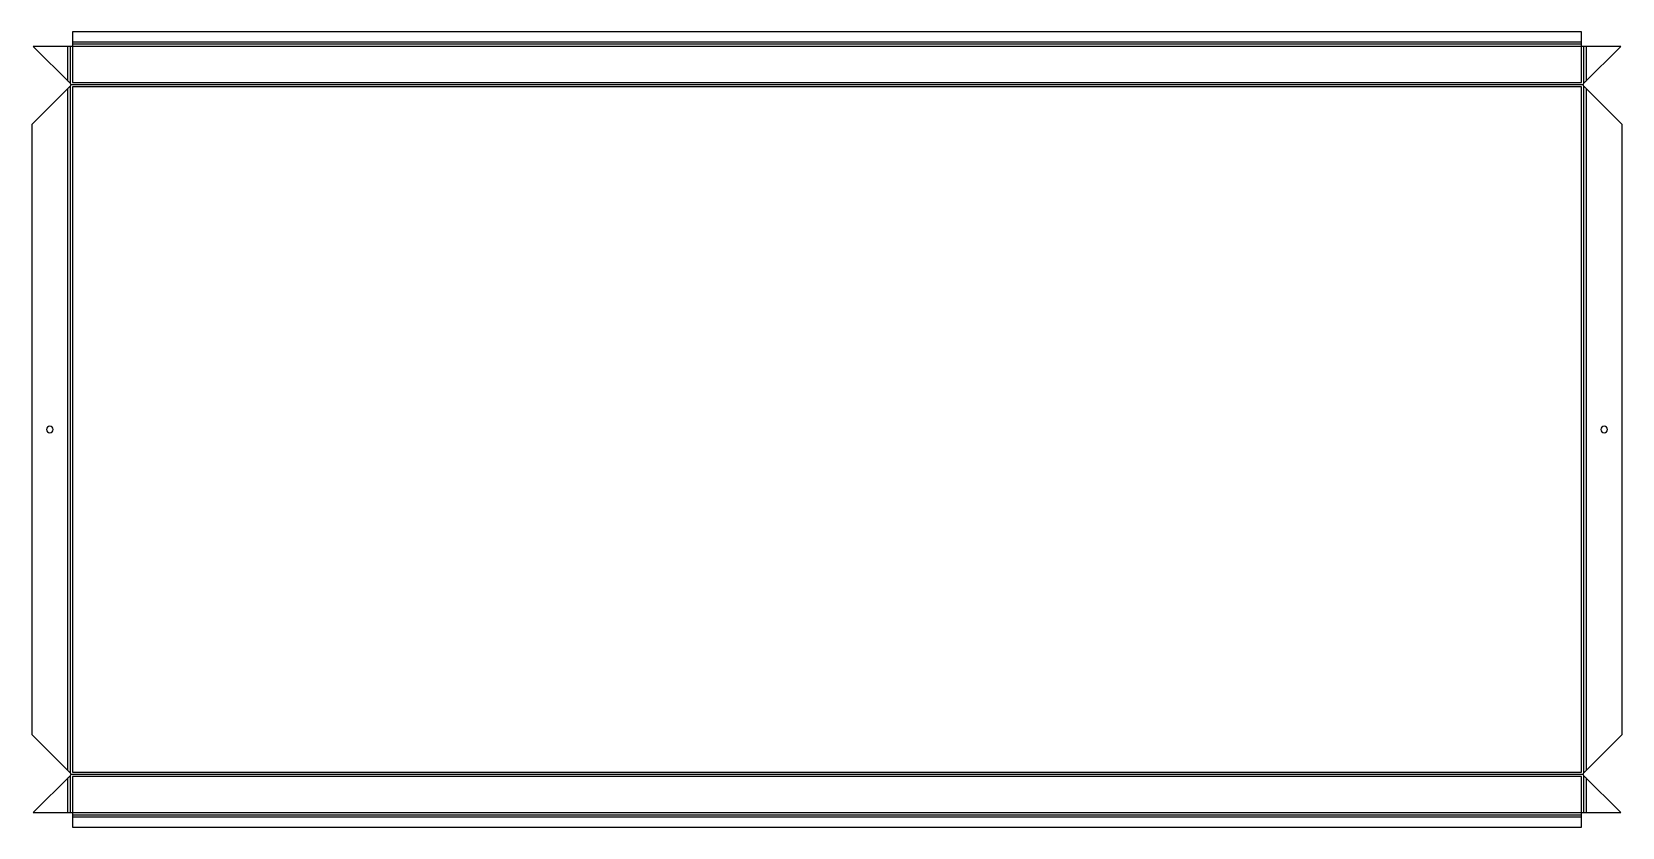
# Model space of a CAD drawing. Header units: millimetres. Extents: x -20 to 774, y 0 to 397.
import ezdxf

# ---------------------------------------------------------------- set-up
doc = ezdxf.new("R2010")
doc.units = ezdxf.units.MM

msp = doc.modelspace()

# ---------------------------------------------------------------- linework, layer by layer
at = {"layer": 'BEND'}
for p, q in [((-1.13, 389.79), (-1.13, 371.36)), ((754, 390.92), (0, 390.92)), ((755.13, 371.36), (755.13, 389.79)), ((-1.13, 369.95), (-1.13, 27.1)), ((754.84, 370.65), (-0.84, 370.65)), ((755.13, 27.1), (755.13, 369.95)), ((-1.13, 25.69), (-1.13, 7.26)), ((-0.84, 26.39), (754.84, 26.39)), ((755.13, 7.26), (755.13, 25.69)), ((0, 6.13), (754, 6.13))]:
    msp.add_line(p, q, dxfattribs=at)
at = {"layer": 'BEND_EXTENT'}
for p, q in [((-2.26, 372.49), (-2.26, 389.79)), ((0, 392.05), (754, 392.05)), ((756.26, 389.79), (756.26, 372.49)), ((-2.26, 28.23), (-2.26, 368.82)), ((756.26, 368.82), (756.26, 28.23)), ((-2.26, 7.26), (-2.26, 24.55)), ((756.26, 24.55), (756.26, 7.26)), ((754, 5), (0, 5))]:
    msp.add_line(p, q, dxfattribs=at)
for points in [[(754, 389.79), (0, 389.79), (0, 371.79), (754, 371.79)], [(0, 369.52), (0, 27.52), (754, 27.52), (754, 369.52)], [(0, 7.26), (754, 7.26), (754, 25.26), (0, 25.26)]]:
    msp.add_lwpolyline(points, close=True, dxfattribs=at)
at = {"layer": 'INTERIOR_PROFILES', "extrusion": (0, 0, -1)}
for centre in [(11.26, 198.52), (-765.26, 198.52)]:
    msp.add_circle(centre, 1.7, dxfattribs=at)
at = {"layer": 'OUTER_PROFILES'}
msp.add_lwpolyline([(755.13, 371.36), (773.55, 389.79), (754, 389.79), (754, 397.05), (0, 397.05), (0, 389.79), (-19.55, 389.79), (-1.13, 371.36, -0.414214), (-1.13, 369.95), (-20.26, 350.82), (-20.26, 46.23), (-1.13, 27.1, -0.414214), (-1.13, 25.69), (-19.55, 7.26), (0, 7.26), (0, 0), (754, 0), (754, 7.26), (773.55, 7.26), (755.13, 25.69, -0.414214), (755.13, 27.1), (774.26, 46.23), (774.26, 350.82), (755.13, 369.95, -0.414214)], format="xyb", close=True, dxfattribs=at)

doc.saveas('drawing.dxf')
